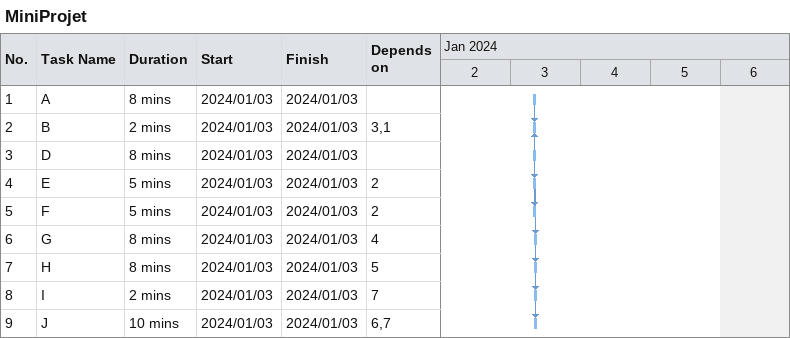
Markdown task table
MiniProjet

| ID | Task | Duration | Start | Finish | Predecessors |
|---|---|---|---|---|---|
| 1 | A | 8min | 2024-01-03 | 2024-01-03 |  |
| 2 | B | 2min | 2024-01-03 | 2024-01-03 | 3, 1 |
| 3 | D | 8min | 2024-01-03 | 2024-01-03 |  |
| 4 | E | 5min | 2024-01-03 | 2024-01-03 | 2 |
| 5 | F | 5min | 2024-01-03 | 2024-01-03 | 2 |
| 6 | G | 8min | 2024-01-03 | 2024-01-03 | 4 |
| 7 | H | 8min | 2024-01-03 | 2024-01-03 | 5 |
| 8 | I | 2min | 2024-01-03 | 2024-01-03 | 7 |
| 9 | J | 10min | 2024-01-03 | 2024-01-03 | 6, 7 |
